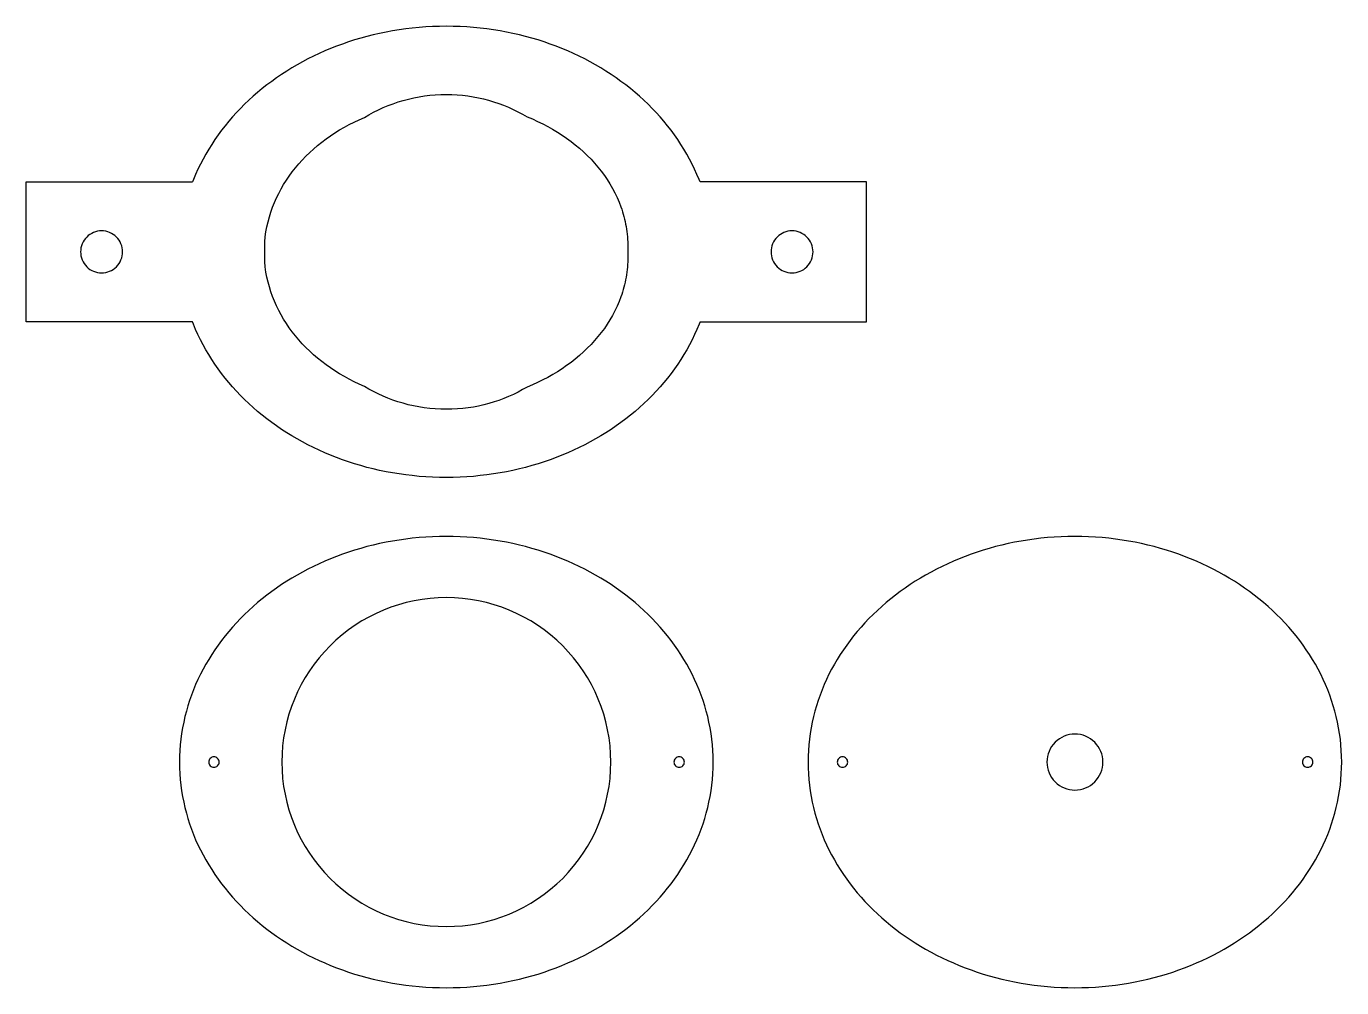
# Model space of a CAD drawing. Extents: x 1546 to 1734, y 125 to 262.
import ezdxf

# ---------------------------------------------------------------- set-up
doc = ezdxf.new("R2010")
doc.units = 0
doc.layers.get('0').update_dxf_attribs({"linetype": 'CONTINUOUS'})

msp = doc.modelspace()

# ---------------------------------------------------------------- linework, layer by layer
for points in [[(1642.65, 239.86), (1642.52, 240.2), (1642.21, 240.94), (1641.88, 241.68), (1641.53, 242.4), (1641.16, 243.12), (1640.76, 243.83), (1640.35, 244.53), (1639.92, 245.22), (1639.47, 245.9), (1639.01, 246.57), (1638.52, 247.23), (1638.01, 247.88), (1637.49, 248.52), (1636.95, 249.14), (1636.39, 249.76), (1635.82, 250.36), (1635.23, 250.95), (1634.62, 251.53), (1634, 252.1), (1633.36, 252.65), (1632.71, 253.19), (1632.04, 253.72), (1631.35, 254.23), (1630.65, 254.73), (1629.94, 255.22), (1629.21, 255.69), (1628.47, 256.15), (1627.72, 256.59), (1626.95, 257.02), (1626.17, 257.43), (1625.38, 257.82), (1624.58, 258.2), (1623.76, 258.57), (1622.93, 258.92), (1622.09, 259.25), (1621.24, 259.56), (1620.38, 259.86), (1619.51, 260.14), (1618.63, 260.4), (1617.74, 260.65), (1616.84, 260.87), (1615.93, 261.08), (1615.02, 261.27), (1614.09, 261.44), (1613.15, 261.59), (1612.21, 261.72), (1611.26, 261.84), (1610.3, 261.93), (1609.34, 262), (1608.37, 262.05), (1607.39, 262.08), (1606.41, 262.09), (1605.42, 262.08), (1604.45, 262.05), (1603.47, 262), (1602.51, 261.93), (1601.55, 261.84), (1600.6, 261.72), (1599.66, 261.59), (1598.73, 261.44), (1597.8, 261.27), (1596.88, 261.08), (1595.97, 260.87), (1595.07, 260.65), (1594.18, 260.4), (1593.3, 260.14), (1592.43, 259.86), (1591.57, 259.56), (1590.72, 259.25), (1589.88, 258.92), (1589.05, 258.57), (1588.24, 258.2), (1587.43, 257.82), (1586.64, 257.43), (1585.86, 257.02), (1585.1, 256.59), (1584.34, 256.15), (1583.6, 255.69), (1582.87, 255.22), (1582.16, 254.73), (1581.46, 254.23), (1580.78, 253.72), (1580.11, 253.19), (1579.45, 252.65), (1578.82, 252.1), (1578.19, 251.53), (1577.59, 250.95), (1576.99, 250.36), (1576.42, 249.76), (1575.86, 249.14), (1575.32, 248.52), (1574.8, 247.88), (1574.3, 247.23), (1573.81, 246.57), (1573.34, 245.9), (1572.89, 245.22), (1572.46, 244.53), (1572.05, 243.83), (1571.66, 243.12), (1571.29, 242.4), (1570.93, 241.68), (1570.6, 240.94), (1570.29, 240.2), (1570.16, 239.86)], [(1570.16, 219.86), (1546.41, 219.86), (1546.41, 239.86), (1570.16, 239.86)], [(1642.65, 219.86), (1666.41, 219.86), (1666.41, 239.86), (1642.65, 239.86)], [(1642.65, 219.86), (1642.52, 219.52), (1642.21, 218.77), (1641.88, 218.04), (1641.53, 217.31), (1641.16, 216.59), (1640.76, 215.88), (1640.35, 215.18), (1639.92, 214.49), (1639.47, 213.81), (1639.01, 213.14), (1638.52, 212.48), (1638.01, 211.83), (1637.49, 211.19), (1636.95, 210.57), (1636.39, 209.95), (1635.82, 209.35), (1635.23, 208.76), (1634.62, 208.18), (1634, 207.61), (1633.36, 207.06), (1632.71, 206.52), (1632.04, 205.99), (1631.35, 205.48), (1630.65, 204.98), (1629.94, 204.49), (1629.21, 204.02), (1628.47, 203.57), (1627.72, 203.12), (1626.95, 202.7), (1626.17, 202.29), (1625.38, 201.89), (1624.58, 201.51), (1623.76, 201.14), (1622.93, 200.8), (1622.09, 200.47), (1621.24, 200.15), (1620.38, 199.85), (1619.51, 199.57), (1618.63, 199.31), (1617.74, 199.07), (1616.84, 198.84), (1615.93, 198.63), (1615.02, 198.44), (1614.09, 198.27), (1613.15, 198.12), (1612.21, 197.99), (1611.26, 197.88), (1610.3, 197.78), (1609.34, 197.71), (1608.37, 197.66), (1607.39, 197.63), (1606.41, 197.62), (1605.42, 197.63), (1604.45, 197.66), (1603.47, 197.71), (1602.51, 197.78), (1601.55, 197.88), (1600.6, 197.99), (1599.66, 198.12), (1598.73, 198.27), (1597.8, 198.44), (1596.88, 198.63), (1595.97, 198.84), (1595.07, 199.07), (1594.18, 199.31), (1593.3, 199.57), (1592.43, 199.85), (1591.57, 200.15), (1590.72, 200.47), (1589.88, 200.8), (1589.05, 201.14), (1588.24, 201.51), (1587.43, 201.89), (1586.64, 202.29), (1585.86, 202.7), (1585.1, 203.12), (1584.34, 203.57), (1583.6, 204.02), (1582.87, 204.49), (1582.16, 204.98), (1581.46, 205.48), (1580.78, 205.99), (1580.11, 206.52), (1579.45, 207.06), (1578.82, 207.61), (1578.19, 208.18), (1577.59, 208.76), (1576.99, 209.35), (1576.42, 209.95), (1575.86, 210.57), (1575.32, 211.19), (1574.8, 211.83), (1574.3, 212.48), (1573.81, 213.14), (1573.34, 213.81), (1572.89, 214.49), (1572.46, 215.18), (1572.05, 215.88), (1571.66, 216.59), (1571.29, 217.31), (1570.93, 218.04), (1570.6, 218.77), (1570.29, 219.52), (1570.16, 219.86)]]:
    msp.add_lwpolyline(points)
for points in [[(1594.71, 210.64), (1593.97, 210.96), (1593.24, 211.3), (1592.54, 211.66), (1591.84, 212.04), (1591.16, 212.44), (1590.5, 212.85), (1589.86, 213.28), (1589.23, 213.72), (1588.61, 214.19), (1588.02, 214.66), (1587.44, 215.16), (1586.89, 215.67), (1586.35, 216.19), (1585.83, 216.73), (1585.33, 217.28), (1584.86, 217.85), (1584.4, 218.42), (1583.97, 219.02), (1583.56, 219.62), (1583.17, 220.24), (1582.8, 220.86), (1582.46, 221.5), (1582.14, 222.15), (1581.85, 222.81), (1581.58, 223.48), (1581.34, 224.16), (1581.13, 224.85), (1580.94, 225.55), (1580.78, 226.26), (1580.64, 226.98), (1580.54, 227.7), (1580.46, 228.43), (1580.46, 231.28), (1580.46, 231.28), (1580.54, 232.01), (1580.64, 232.73), (1580.78, 233.45), (1580.94, 234.16), (1581.13, 234.86), (1581.34, 235.55), (1581.58, 236.23), (1581.85, 236.9), (1582.14, 237.56), (1582.46, 238.21), (1582.8, 238.85), (1583.17, 239.48), (1583.56, 240.09), (1583.97, 240.7), (1584.4, 241.29), (1584.86, 241.87), (1585.33, 242.43), (1585.83, 242.98), (1586.35, 243.52), (1586.89, 244.04), (1587.44, 244.55), (1588.02, 245.05), (1588.61, 245.53), (1589.22, 245.99), (1589.85, 246.43), (1590.5, 246.86), (1591.16, 247.28), (1591.84, 247.67), (1592.53, 248.05), (1593.24, 248.41), (1593.97, 248.75), (1594.7, 249.07), (1595.36, 249.45), (1596.02, 249.81), (1596.7, 250.15), (1597.39, 250.47), (1598.09, 250.76), (1598.8, 251.03), (1599.53, 251.28), (1600.26, 251.5), (1601, 251.7), (1601.75, 251.87), (1602.51, 252.02), (1603.28, 252.14), (1604.05, 252.23), (1604.83, 252.3), (1605.62, 252.34), (1606.41, 252.36), (1607.18, 252.34), (1607.95, 252.3), (1608.72, 252.24), (1609.48, 252.15), (1610.23, 252.03), (1610.98, 251.89), (1611.72, 251.72), (1612.45, 251.53), (1613.17, 251.32), (1613.89, 251.08), (1614.59, 250.82), (1615.28, 250.53), (1615.97, 250.22), (1616.64, 249.89), (1617.3, 249.54), (1617.95, 249.17), (1618.7, 248.85), (1619.45, 248.51), (1620.18, 248.16), (1620.89, 247.78), (1621.59, 247.39), (1622.28, 246.98), (1622.94, 246.55), (1623.59, 246.1), (1624.22, 245.64), (1624.83, 245.16), (1625.42, 244.67), (1626, 244.16), (1626.55, 243.63), (1627.08, 243.09), (1627.59, 242.54), (1628.07, 241.97), (1628.54, 241.39), (1628.98, 240.79), (1629.39, 240.18), (1629.78, 239.56), (1630.15, 238.93), (1630.49, 238.28), (1630.8, 237.63), (1631.09, 236.96), (1631.34, 236.28), (1631.46, 235.94), (1631.57, 235.6), (1631.68, 235.25), (1631.78, 234.9), (1631.87, 234.55), (1631.95, 234.19), (1632.02, 233.84), (1632.09, 233.48), (1632.15, 233.12), (1632.2, 232.75), (1632.24, 232.39), (1632.28, 232.02), (1632.31, 231.65), (1632.33, 231.28), (1632.35, 230.59), (1632.36, 229.86), (1632.35, 229.12), (1632.33, 228.43), (1632.31, 228.06), (1632.28, 227.69), (1632.24, 227.33), (1632.2, 226.96), (1632.15, 226.6), (1632.09, 226.24), (1632.02, 225.88), (1631.95, 225.52), (1631.87, 225.17), (1631.78, 224.81), (1631.68, 224.46), (1631.57, 224.12), (1631.46, 223.77), (1631.34, 223.43), (1631.09, 222.75), (1630.8, 222.09), (1630.49, 221.43), (1630.15, 220.78), (1629.78, 220.15), (1629.39, 219.53), (1628.98, 218.92), (1628.54, 218.33), (1628.07, 217.75), (1627.59, 217.18), (1627.08, 216.62), (1626.55, 216.08), (1626, 215.56), (1625.43, 215.05), (1624.83, 214.55), (1624.22, 214.07), (1623.59, 213.61), (1622.94, 213.16), (1622.28, 212.74), (1621.6, 212.32), (1620.9, 211.93), (1620.18, 211.56), (1619.45, 211.2), (1618.71, 210.86), (1617.95, 210.54), (1617.31, 210.17), (1616.66, 209.82), (1615.99, 209.5), (1615.31, 209.19), (1614.63, 208.91), (1613.93, 208.64), (1613.22, 208.41), (1612.49, 208.19), (1611.76, 208), (1611.02, 207.83), (1610.27, 207.69), (1609.52, 207.57), (1608.75, 207.48), (1607.98, 207.41), (1607.19, 207.37), (1606.41, 207.36), (1605.61, 207.37), (1604.81, 207.41), (1604.03, 207.48), (1603.25, 207.58), (1602.48, 207.7), (1601.72, 207.85), (1600.97, 208.02), (1600.23, 208.22), (1599.5, 208.44), (1598.78, 208.68), (1598.07, 208.95), (1597.37, 209.25), (1596.68, 209.56), (1596.01, 209.9), (1595.35, 210.26)], [(1606.41, 189.19), (1605.42, 189.17), (1604.45, 189.14), (1603.47, 189.09), (1602.51, 189.02), (1601.55, 188.93), (1600.6, 188.81), (1599.66, 188.68), (1598.73, 188.53), (1597.8, 188.36), (1596.88, 188.17), (1595.97, 187.96), (1595.07, 187.74), (1594.18, 187.49), (1593.3, 187.23), (1592.43, 186.95), (1591.57, 186.65), (1590.72, 186.34), (1589.88, 186.01), (1589.05, 185.66), (1588.24, 185.29), (1587.43, 184.91), (1586.64, 184.52), (1585.86, 184.11), (1585.1, 183.68), (1584.34, 183.24), (1583.6, 182.78), (1582.87, 182.31), (1582.16, 181.82), (1581.46, 181.32), (1580.78, 180.81), (1580.11, 180.28), (1579.45, 179.74), (1578.82, 179.19), (1578.19, 178.62), (1577.59, 178.04), (1576.99, 177.45), (1576.42, 176.85), (1575.86, 176.24), (1575.32, 175.61), (1574.8, 174.97), (1574.3, 174.32), (1573.81, 173.66), (1573.34, 172.99), (1572.89, 172.31), (1572.46, 171.62), (1572.05, 170.92), (1571.66, 170.21), (1571.29, 169.5), (1570.93, 168.77), (1570.6, 168.03), (1570.29, 167.29), (1570, 166.53), (1569.74, 165.77), (1569.49, 165), (1569.27, 164.23), (1569.07, 163.44), (1568.89, 162.65), (1568.73, 161.86), (1568.6, 161.05), (1568.49, 160.24), (1568.4, 159.43), (1568.34, 158.61), (1568.3, 157.78), (1568.29, 156.95), (1568.3, 156.11), (1568.34, 155.29), (1568.4, 154.47), (1568.49, 153.65), (1568.6, 152.84), (1568.73, 152.04), (1568.89, 151.24), (1569.07, 150.45), (1569.27, 149.67), (1569.49, 148.89), (1569.74, 148.12), (1570, 147.36), (1570.29, 146.61), (1570.6, 145.86), (1570.93, 145.13), (1571.29, 144.4), (1571.66, 143.68), (1572.05, 142.97), (1572.46, 142.27), (1572.89, 141.58), (1573.34, 140.9), (1573.81, 140.23), (1574.3, 139.57), (1574.8, 138.92), (1575.32, 138.28), (1575.86, 137.66), (1576.42, 137.04), (1576.99, 136.44), (1577.59, 135.85), (1578.19, 135.27), (1578.82, 134.7), (1579.45, 134.15), (1580.11, 133.61), (1580.78, 133.08), (1581.46, 132.57), (1582.16, 132.07), (1582.87, 131.58), (1583.6, 131.11), (1584.34, 130.66), (1585.1, 130.21), (1585.86, 129.79), (1586.64, 129.38), (1587.43, 128.98), (1588.24, 128.6), (1589.05, 128.24), (1589.88, 127.89), (1590.72, 127.56), (1591.57, 127.24), (1592.43, 126.94), (1593.3, 126.66), (1594.18, 126.4), (1595.07, 126.16), (1595.97, 125.93), (1596.88, 125.72), (1597.8, 125.53), (1598.73, 125.36), (1599.66, 125.21), (1600.6, 125.08), (1601.55, 124.97), (1602.51, 124.88), (1603.47, 124.8), (1604.45, 124.75), (1605.42, 124.72), (1606.41, 124.71), (1607.39, 124.72), (1608.37, 124.75), (1609.34, 124.8), (1610.3, 124.88), (1611.26, 124.97), (1612.21, 125.08), (1613.15, 125.21), (1614.09, 125.36), (1615.02, 125.53), (1615.93, 125.72), (1616.84, 125.93), (1617.74, 126.16), (1618.63, 126.4), (1619.51, 126.66), (1620.38, 126.94), (1621.24, 127.24), (1622.09, 127.56), (1622.93, 127.89), (1623.76, 128.24), (1624.58, 128.6), (1625.38, 128.98), (1626.17, 129.38), (1626.95, 129.79), (1627.72, 130.21), (1628.47, 130.66), (1629.21, 131.11), (1629.94, 131.58), (1630.65, 132.07), (1631.35, 132.57), (1632.04, 133.08), (1632.71, 133.61), (1633.36, 134.15), (1634, 134.7), (1634.62, 135.27), (1635.23, 135.85), (1635.82, 136.44), (1636.39, 137.04), (1636.95, 137.66), (1637.49, 138.28), (1638.01, 138.92), (1638.52, 139.57), (1639.01, 140.23), (1639.47, 140.9), (1639.92, 141.58), (1640.35, 142.27), (1640.76, 142.97), (1641.16, 143.68), (1641.53, 144.4), (1641.88, 145.13), (1642.21, 145.86), (1642.52, 146.61), (1642.81, 147.36), (1643.08, 148.12), (1643.32, 148.89), (1643.55, 149.67), (1643.75, 150.45), (1643.93, 151.24), (1644.08, 152.04), (1644.22, 152.84), (1644.33, 153.65), (1644.41, 154.47), (1644.47, 155.29), (1644.51, 156.11), (1644.52, 156.95), (1644.51, 157.78), (1644.47, 158.61), (1644.41, 159.43), (1644.33, 160.24), (1644.22, 161.05), (1644.08, 161.86), (1643.93, 162.65), (1643.75, 163.44), (1643.55, 164.23), (1643.32, 165), (1643.08, 165.77), (1642.81, 166.53), (1642.52, 167.29), (1642.21, 168.03), (1641.88, 168.77), (1641.53, 169.5), (1641.16, 170.21), (1640.76, 170.92), (1640.35, 171.62), (1639.92, 172.31), (1639.47, 172.99), (1639.01, 173.66), (1638.52, 174.32), (1638.01, 174.97), (1637.49, 175.61), (1636.95, 176.24), (1636.39, 176.85), (1635.82, 177.45), (1635.23, 178.04), (1634.62, 178.62), (1634, 179.19), (1633.36, 179.74), (1632.71, 180.28), (1632.04, 180.81), (1631.35, 181.32), (1630.65, 181.82), (1629.94, 182.31), (1629.21, 182.78), (1628.47, 183.24), (1627.72, 183.68), (1626.95, 184.11), (1626.17, 184.52), (1625.38, 184.91), (1624.58, 185.29), (1623.76, 185.66), (1622.93, 186.01), (1622.09, 186.34), (1621.24, 186.65), (1620.38, 186.95), (1619.51, 187.23), (1618.63, 187.49), (1617.74, 187.74), (1616.84, 187.96), (1615.93, 188.17), (1615.02, 188.36), (1614.09, 188.53), (1613.15, 188.68), (1612.21, 188.81), (1611.26, 188.93), (1610.3, 189.02), (1609.34, 189.09), (1608.37, 189.14), (1607.39, 189.17)], [(1696.2, 189.19), (1695.21, 189.17), (1694.23, 189.14), (1693.26, 189.09), (1692.3, 189.02), (1691.34, 188.93), (1690.39, 188.81), (1689.45, 188.68), (1688.51, 188.53), (1687.59, 188.36), (1686.67, 188.17), (1685.76, 187.96), (1684.86, 187.74), (1683.97, 187.49), (1683.09, 187.23), (1682.22, 186.95), (1681.36, 186.65), (1680.51, 186.34), (1679.67, 186.01), (1678.84, 185.66), (1678.03, 185.29), (1677.22, 184.91), (1676.43, 184.52), (1675.65, 184.11), (1674.88, 183.68), (1674.13, 183.24), (1673.39, 182.78), (1672.66, 182.31), (1671.95, 181.82), (1671.25, 181.32), (1670.57, 180.81), (1669.9, 180.28), (1669.24, 179.74), (1668.6, 179.19), (1667.98, 178.62), (1667.37, 178.04), (1666.78, 177.45), (1666.21, 176.85), (1665.65, 176.24), (1665.11, 175.61), (1664.59, 174.97), (1664.08, 174.32), (1663.6, 173.66), (1663.13, 172.99), (1662.68, 172.31), (1662.25, 171.62), (1661.84, 170.92), (1661.45, 170.21), (1661.07, 169.5), (1660.72, 168.77), (1660.39, 168.03), (1660.08, 167.29), (1659.79, 166.53), (1659.53, 165.77), (1659.28, 165), (1659.06, 164.23), (1658.85, 163.44), (1658.67, 162.65), (1658.52, 161.86), (1658.39, 161.05), (1658.28, 160.24), (1658.19, 159.43), (1658.13, 158.61), (1658.09, 157.78), (1658.08, 156.95), (1658.09, 156.11), (1658.13, 155.29), (1658.19, 154.47), (1658.28, 153.65), (1658.39, 152.84), (1658.52, 152.04), (1658.67, 151.24), (1658.85, 150.45), (1659.06, 149.67), (1659.28, 148.89), (1659.53, 148.12), (1659.79, 147.36), (1660.08, 146.61), (1660.39, 145.86), (1660.72, 145.13), (1661.07, 144.4), (1661.45, 143.68), (1661.84, 142.97), (1662.25, 142.27), (1662.68, 141.58), (1663.13, 140.9), (1663.6, 140.23), (1664.08, 139.57), (1664.59, 138.92), (1665.11, 138.28), (1665.65, 137.66), (1666.21, 137.04), (1666.78, 136.44), (1667.37, 135.85), (1667.98, 135.27), (1668.6, 134.7), (1669.24, 134.15), (1669.9, 133.61), (1670.57, 133.08), (1671.25, 132.57), (1671.95, 132.07), (1672.66, 131.58), (1673.39, 131.11), (1674.13, 130.66), (1674.88, 130.21), (1675.65, 129.79), (1676.43, 129.38), (1677.22, 128.98), (1678.03, 128.6), (1678.84, 128.24), (1679.67, 127.89), (1680.51, 127.56), (1681.36, 127.24), (1682.22, 126.94), (1683.09, 126.66), (1683.97, 126.4), (1684.86, 126.16), (1685.76, 125.93), (1686.67, 125.72), (1687.59, 125.53), (1688.51, 125.36), (1689.45, 125.21), (1690.39, 125.08), (1691.34, 124.97), (1692.3, 124.88), (1693.26, 124.8), (1694.23, 124.75), (1695.21, 124.72), (1696.2, 124.71), (1697.18, 124.72), (1698.16, 124.75), (1699.13, 124.8), (1700.09, 124.88), (1701.05, 124.97), (1702, 125.08), (1702.94, 125.21), (1703.88, 125.36), (1704.8, 125.53), (1705.72, 125.72), (1706.63, 125.93), (1707.53, 126.16), (1708.42, 126.4), (1709.3, 126.66), (1710.17, 126.94), (1711.03, 127.24), (1711.88, 127.56), (1712.72, 127.89), (1713.55, 128.24), (1714.36, 128.6), (1715.17, 128.98), (1715.96, 129.38), (1716.74, 129.79), (1717.51, 130.21), (1718.26, 130.66), (1719, 131.11), (1719.73, 131.58), (1720.44, 132.07), (1721.14, 132.57), (1721.82, 133.08), (1722.49, 133.61), (1723.15, 134.15), (1723.79, 134.7), (1724.41, 135.27), (1725.02, 135.85), (1725.61, 136.44), (1726.18, 137.04), (1726.74, 137.66), (1727.28, 138.28), (1727.8, 138.92), (1728.31, 139.57), (1728.79, 140.23), (1729.26, 140.9), (1729.71, 141.58), (1730.14, 142.27), (1730.55, 142.97), (1730.95, 143.68), (1731.32, 144.4), (1731.67, 145.13), (1732, 145.86), (1732.31, 146.61), (1732.6, 147.36), (1732.87, 148.12), (1733.11, 148.89), (1733.34, 149.67), (1733.54, 150.45), (1733.72, 151.24), (1733.87, 152.04), (1734.01, 152.84), (1734.12, 153.65), (1734.2, 154.47), (1734.26, 155.29), (1734.3, 156.11), (1734.31, 156.95), (1734.3, 157.78), (1734.26, 158.61), (1734.2, 159.43), (1734.12, 160.24), (1734.01, 161.05), (1733.87, 161.86), (1733.72, 162.65), (1733.54, 163.44), (1733.34, 164.23), (1733.11, 165), (1732.87, 165.77), (1732.6, 166.53), (1732.31, 167.29), (1732, 168.03), (1731.67, 168.77), (1731.32, 169.5), (1730.95, 170.21), (1730.55, 170.92), (1730.14, 171.62), (1729.71, 172.31), (1729.26, 172.99), (1728.79, 173.66), (1728.31, 174.32), (1727.8, 174.97), (1727.28, 175.61), (1726.74, 176.24), (1726.18, 176.85), (1725.61, 177.45), (1725.02, 178.04), (1724.41, 178.62), (1723.79, 179.19), (1723.15, 179.74), (1722.49, 180.28), (1721.82, 180.81), (1721.14, 181.32), (1720.44, 181.82), (1719.73, 182.31), (1719, 182.78), (1718.26, 183.24), (1717.51, 183.68), (1716.74, 184.11), (1715.96, 184.52), (1715.17, 184.91), (1714.36, 185.29), (1713.55, 185.66), (1712.72, 186.01), (1711.88, 186.34), (1711.03, 186.65), (1710.17, 186.95), (1709.3, 187.23), (1708.42, 187.49), (1707.53, 187.74), (1706.63, 187.96), (1705.72, 188.17), (1704.8, 188.36), (1703.88, 188.53), (1702.94, 188.68), (1702, 188.81), (1701.05, 188.93), (1700.09, 189.02), (1699.13, 189.09), (1698.16, 189.14), (1697.18, 189.17)]]:
    msp.add_lwpolyline(points, close=True)
for points in [[(1557.16, 232.86, 0.414214), (1554.16, 229.86, 0.414214), (1557.16, 226.86, 0.414214), (1560.16, 229.86, 0.414214)], [(1655.79, 232.86, 0.414214), (1652.79, 229.86, 0.414214), (1655.79, 226.86, 0.414214), (1658.79, 229.86, 0.414214)], [(1606.41, 180.45, 0.414214), (1582.91, 156.95, 0.414214), (1606.41, 133.45, 0.414214), (1629.91, 156.95, 0.414214)], [(1696.2, 160.95, 0.414214), (1692.2, 156.95, 0.414214), (1696.2, 152.95, 0.414214), (1700.2, 156.95, 0.414214)], [(1573.21, 157.7, 0.414214), (1572.46, 156.95, 0.414214), (1573.21, 156.2, 0.414214), (1573.96, 156.95, 0.414214)], [(1639.67, 157.7, 0.414214), (1638.92, 156.95, 0.414214), (1639.67, 156.2, 0.414214), (1640.42, 156.95, 0.414214)], [(1663, 157.7, 0.414214), (1662.25, 156.95, 0.414214), (1663, 156.2, 0.414214), (1663.75, 156.95, 0.414214)], [(1729.45, 157.7, 0.414214), (1728.7, 156.95, 0.414214), (1729.45, 156.2, 0.414214), (1730.2, 156.95, 0.414214)]]:
    msp.add_lwpolyline(points, format="xyb", close=True)

doc.saveas('drawing.dxf')
